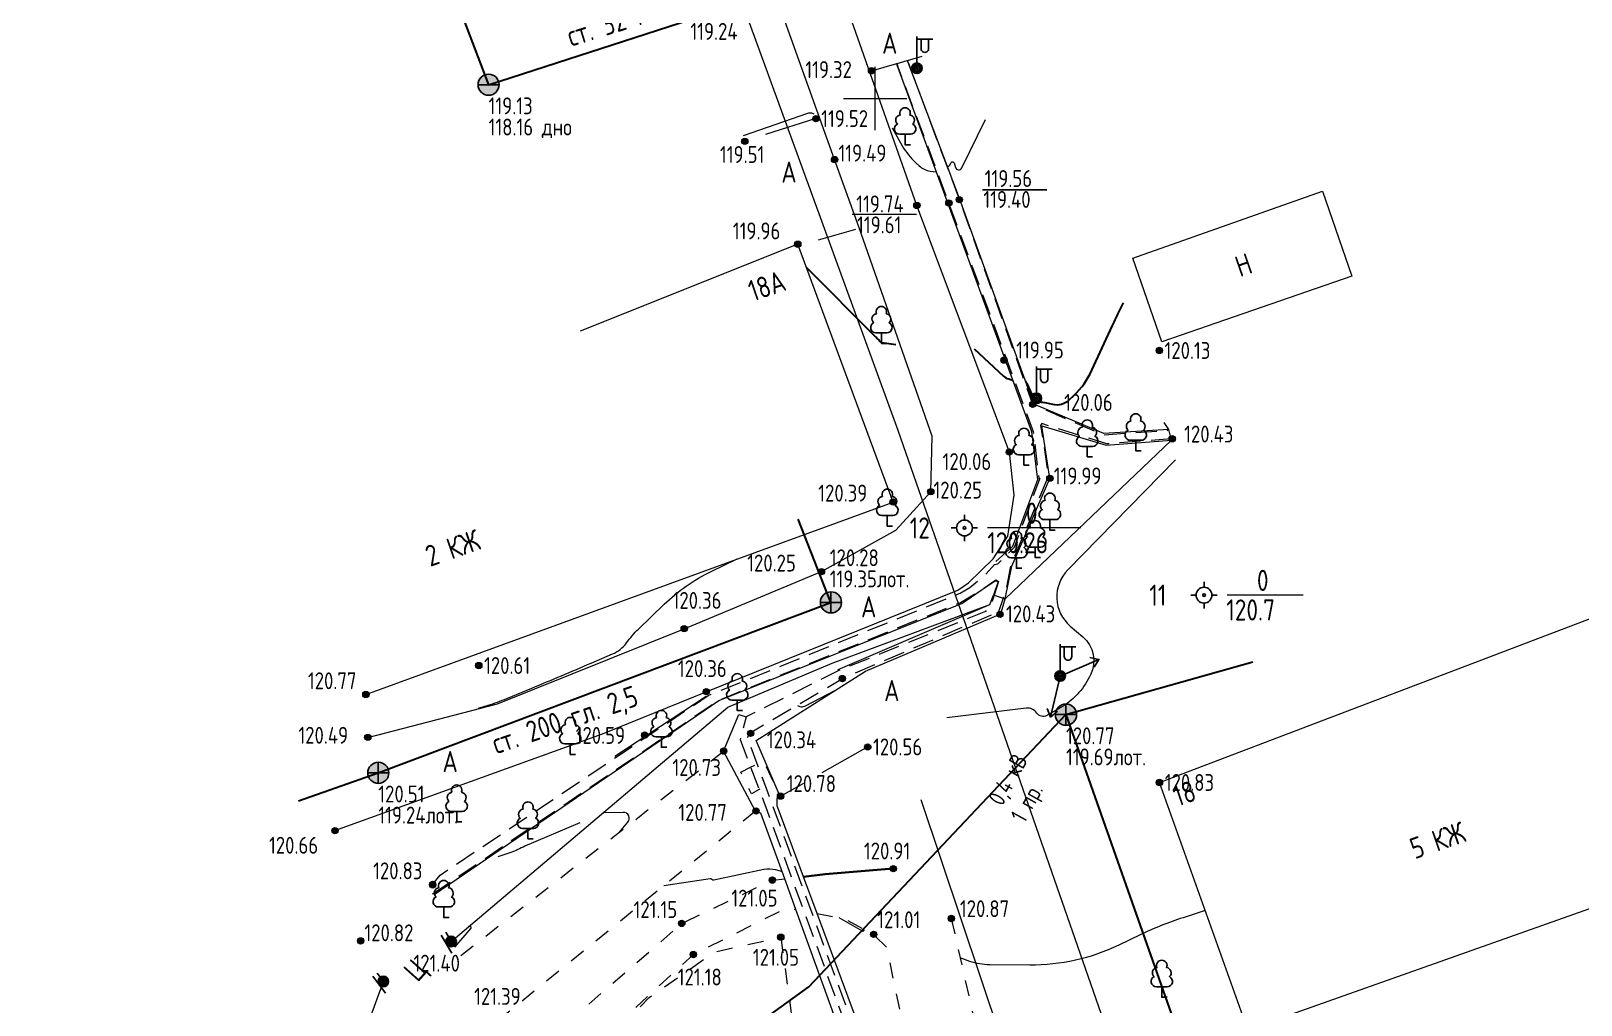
# Model space of a CAD drawing. Header units: metres. Extents: x 22515 to 24102, y 22346 to 22852.
# Drawn here: x 22676.7 to 22750.1, y 22457.1 to 22503.2 of the extents above; entities that cross this region are included whole.
import ezdxf

# ---------------------------------------------------------------- set-up
doc = ezdxf.new("R2010")
doc.units = ezdxf.units.M
for name, pattern in [('g5_01_5x1_5', [3, 1.5, -1.5]), ('g5_02x1', [3, 2, -1]), ('g5_05x2', [7, 5, -2])]:
    doc.linetypes.add(name, pattern=pattern)
for name, color, linetype in [('01_Геодезические пункты', 7, 'Continuous'), ('02_Сетка', 7, 'Continuous'), ('03_Здания и строения', 7, 'Continuous'), ('06_Инженерно-технические сооружения', 7, 'Continuous'), ('07_Объекты электропередачи', 7, 'Continuous'), ('10_Границы покрытий и угодий', 7, 'Continuous'), ('11_Гидрография', 7, 'Continuous'), ('13_Растительность', 7, 'Continuous'), ('14_Ограждения', 7, 'Continuous'), ('19_Горизонтали', 7, 'Continuous'), ('30_Канализация', 7, 'Continuous'), ('31_Водопровод', 7, 'Continuous'), ('37_Кабель низкого напряжения', 7, 'Continuous'), ('44_Крышки колодцев', 7, 'Continuous'), ('45_Номера колодцев', 7, 'Continuous'), ('61_Отметки высоты поверхности', 7, 'Continuous')]:
    doc.layers.add(name, color=color, linetype=linetype)
doc.styles.add('LIKE11', font='bm431.shx')
doc.styles.add('LIKE36', font='pragmai.shx')
doc.styles.add('Line_GUGK', font='', dxfattribs={"height": 1})
doc.styles.get("Standard").update_dxf_attribs({"font": 'GOST2304A.ttf', "height": 2})
doc.styles.get('Line_GUGK').set_extended_font_data('Bm431', italic=True)
doc.linetypes.add('g5_119_3', pattern='A,8,-2,[31,GUGK_2005.shx,S=0.2,R=0,X=0,Y=0],8,[31,GUGK_2005.shx,S=0.2,R=180.000005,X=0,Y=0],-2', length=20)
doc.linetypes.add('g5_122_k', pattern='A,2,-2,3,-0.6,["К",Line_GUGK,S=2,R=0,X=0,Y=-1],-3,3,-2,8,-2,8,-2,6', length=41.6)
doc.linetypes.add('g5_122_v', pattern='A,2,-2,3,-0.6,["В",Line_GUGK,S=2,R=0,X=0,Y=-1],-2.8,3,-2,8,-2,8,-2,6', length=41.4)
doc.linetypes.add('g5_474_1a', pattern='A,2,-0.5,[28,GUGK_2005.shx,S=2,R=0,X=0,Y=0],-0.5,2', length=5)

# ---------------------------------------------------------------- blocks, each defined once
blk = doc.blocks.new('g5_115_1')
at = {"color": 0, "flags": 128}
for points in [[(0, 0), (4, 0)], [(3.29, -0.5), (4, 0), (3.29, 0.5)]]:
    blk.add_lwpolyline(points, dxfattribs=at)
blk = doc.blocks.new('g5_117kb')
h = blk.add_hatch(color=255)
h.paths.add_polyline_path([(0.07, 0.07), (0.92, 0.07, 0.367426), (0.07, 0.92)])
h.paths.add_polyline_path([(-0.08, 0.92, 0.367426), (-0.92, 0.07), (-0.08, 0.07)])
h.paths.add_polyline_path([(-0.08, -0.08), (-0.92, -0.08, 0.367426), (-0.08, -0.92)])
h.paths.add_polyline_path([(0.07, -0.92, 0.367426), (0.92, -0.08), (0.07, -0.08)])
at = {"color": 0, "flags": 128}
for points in [[(-1, 0), (1, 0)], [(0, 1), (0, -1)]]:
    blk.add_lwpolyline(points, dxfattribs=at)
at = {"color": 0}
blk.add_circle((0, 0), 1, dxfattribs=at)
at = {"style": 'LIKE11', "flags": 8}
for tag, p in [('Номер', (0, 1.7)), ('Отметка кольца люка', (0, -2.8)), ('Отметка земли (возле него)', (0, -4.8)), ('Верх прокладки', (0, -6.8)), ('Низ прокладки', (0, -8.8))]:
    blk.add_attdef(tag, p, '', height=1.6, dxfattribs=at)
blk = doc.blocks.new('g5_474c_2')
h = blk.add_hatch(color=0)
edge = h.paths.add_edge_path()
edge.add_arc((0, 0), 0.5, 0, 360)
at = {"color": 0}
blk.add_line((0, -0.5), (0, -1), dxfattribs=at)
at = {"color": 0, "flags": 128}
blk.add_lwpolyline([(0.5, -1), (0.5, 1)], dxfattribs=at)
at = {"color": 0}
blk.add_circle((0, 0), 0.5, dxfattribs=at)
blk = doc.blocks.new('g5_388_1')
at = {"color": 0, "flags": 128}
blk.add_lwpolyline([(0, 0.99), (0.51, 0.99, 0.798042), (0.73, 1.95, 0.636328), (0.46, 2.81, 0.533064), (0, 3.5, 0.533064), (-0.46, 2.81, 0.636328), (-0.73, 1.95, 0.798042), (-0.51, 0.99)], format="xyb", dxfattribs=at)
for points in [[(0, 0.99), (-0.51, 0.99)], [(0.5, 0), (0, 0), (0, 0.99)]]:
    blk.add_lwpolyline(points, dxfattribs=at)
at = {"style": 'LIKE11', "flags": 8}
for tag, p in [('Описание', (-14.19, 0.84)), ('Метрические данные', (1.49, 0.46))]:
    blk.add_attdef(tag, p, '', height=2, dxfattribs=at)
blk = doc.blocks.new('g5_110_1c')
h = blk.add_hatch(color=255)
edge = h.paths.add_edge_path()
edge.add_arc((0, 0), 0.425, 0, 360)
edge = h.paths.add_edge_path(flags=16)
edge.add_arc((0, 0), 0.195, 0, 360)
h = blk.add_hatch(color=0)
edge = h.paths.add_edge_path()
edge.add_arc((0, 0), 0.12, 0, 360)
at = {"color": 0}
for p, q in [((0, 0.5), (0, 3)), ((0, 2.75), (1.5, 2.75))]:
    blk.add_line(p, q, dxfattribs=at)
at = {"color": 0, "flags": 128}
blk.add_lwpolyline([(0.4, 2.75), (0.4, 1.86, 1.040016), (1.1, 1.86), (1.1, 2.75)], format="xyb", dxfattribs=at)
at = {"color": 0}
for radius in [0.5, 0.12]:
    blk.add_circle((0, 0), radius, dxfattribs=at)
blk = doc.blocks.new('g5_005_1')
h = blk.add_hatch(color=255)
edge = h.paths.add_edge_path()
edge.add_arc((0, 0), 0.675, 0, 360.0002)
edge = h.paths.add_edge_path(flags=16)
edge.add_arc((0, 0), 0.2, 0, 360.0002)
at = {"color": 0}
for p, q in [((-1.25, 0), (-0.75, 0)), ((0, 1.25), (0, 0.75)), ((0.75, 0), (1.25, 0)), ((0, -0.75), (0, -1.25))]:
    blk.add_line(p, q, dxfattribs=at)
for radius in [0.75, 0.125]:
    blk.add_circle((0, 0), radius, dxfattribs=at)
at = {"lineweight": 20, "style": 'LIKE36', "flags": 8}
for tag, p in [('Номер пункта', (-20.11, -1)), ('Отметка центра и земли', (2.18, -1))]:
    blk.add_attdef(tag, p, '', height=2, dxfattribs=at)
blk = doc.blocks.new('g5_117v')
h = blk.add_hatch(color=255)
h.paths.add_polyline_path([(-0.92, 0.07), (0.92, 0.07, 0.921954)])
h.paths.add_polyline_path([(0.92, -0.07), (-0.92, -0.07, 0.921954)])
at = {"color": 0}
blk.add_line((-1, 0), (1, 0), dxfattribs=at)
blk.add_circle((0, 0), 1, dxfattribs=at)
at = {"style": 'LIKE11', "flags": 8}
for tag, p in [('Номер', (0, 1.7)), ('Отметка кольца люка', (0, -2.8)), ('Отметка земли (возле него)', (0, -4.8)), ('Верх прокладки', (0, -6.8)), ('Низ прокладки', (0, -8.8))]:
    blk.add_attdef(tag, p, '', height=1.6, dxfattribs=at)
blk = doc.blocks.new('g5_012')
at = {"color": 92, "linetype": 'ByBlock', "lineweight": -2}
for p, q in [((0, -3), (0, 3)), ((-3, 0), (3, 0))]:
    blk.add_line(p, q, dxfattribs=at)
blk = doc.blocks.new('g5_330')
at = {"linetype": 'ByBlock'}
blk.add_hatch(color=0, dxfattribs=at).paths.add_polyline_path([(-0.3, 0, 1), (0.3, 0, 1)])
at = {"color": 0, "linetype": 'ByBlock', "lineweight": -2}
blk.add_circle((0, 0), 0.3, dxfattribs=at)
at = {"color": 0, "linetype": 'ByBlock', "lineweight": 15, "flags": 12}
for tag, p in [('number', (-7.62, -0.8)), ('z', (0.5, -0.8))]:
    blk.add_attdef(tag, p, '', height=1.6, dxfattribs=at)

msp = doc.modelspace()

# ---------------------------------------------------------------- linework, layer by layer
at = {"layer": '01_Геодезические пункты', "color": 7, "lineweight": 20, "ltscale": 0.5, "flags": 128}
for points in [[(22726.428, 22479.671), (22722.005, 22479.671)], [(22736.956, 22476.49), (22733.35, 22476.49)]]:
    msp.add_lwpolyline(points, dxfattribs=at)
at = {"layer": '03_Здания и строения', "color": 7, "linetype": 'Continuous', "lineweight": 20, "flags": 128}
msp.add_lwpolyline([(22730.271, 22488.477), (22728.898, 22492.44), (22737.869, 22495.608), (22739.261, 22491.592)], close=True, dxfattribs=at)
at = {"layer": '03_Здания и строения', "color": 7, "linetype": 'Continuous', "lineweight": 20, "ltscale": 0.5, "flags": 128}
for points in [[(22692.576, 22471.791), (22717.537, 22480.898), (22713.027, 22493.102), (22702.727, 22488.984)], [(22757.328, 22464.053), (22734.328, 22455.915), (22730.153, 22467.624), (22750.64, 22475.418)]]:
    msp.add_lwpolyline(points, dxfattribs=at)
at = {"layer": '06_Инженерно-технические сооружения', "color": 7, "linetype": 'Continuous', "lineweight": 20, "ltscale": 0.5, "flags": 128}
for points in [[(22722.408, 22478.091), (22723.203, 22478.802), (22724.386, 22481.962), (22724.116, 22484.218), (22720.095, 22495.132), (22717.732, 22501.58), (22717.709, 22501.651)], [(22730.59, 22484.33), (22727.516, 22484.142), (22724.205, 22485.525), (22720.686, 22495.272), (22718.251, 22501.707), (22718.218, 22501.796)], [(22722.634, 22475.605), (22722.842, 22476.323), (22723.162, 22477.859), (22724.962, 22482.018), (22724.584, 22484.498), (22727.632, 22483.583), (22730.719, 22483.832)], [(22695.815, 22462.317), (22709.284, 22471.501), (22720.79, 22476.09), (22721.716, 22476.72), (22722.377, 22477.169), (22722.515, 22477.134), (22722.287, 22476.493)], [(22714.962, 22472.919), (22714.936, 22472.966), (22722.127, 22476.051)], [(22712.194, 22466.962), (22711.058, 22469.605), (22716.234, 22472.893), (22722.634, 22475.605)], [(22704.364, 22468.87), (22708.691, 22471.713)], [(22721.026, 22435.582), (22721.529, 22438.389), (22718.25, 22446.917), (22712.93, 22461.617), (22712.405, 22463.067), (22711.281, 22466.173), (22711.026, 22466.263), (22709.514, 22469.11), (22710.241, 22470.845), (22710.585, 22470.735)], [(22722.155, 22435.937), (22722.517, 22438.314), (22720.556, 22443.597), (22718.239, 22449.839), (22713.939, 22461.424), (22713.293, 22463.164), (22712.048, 22466.52), (22712.047, 22466.873), (22712.194, 22466.962)]]:
    msp.add_lwpolyline(points, dxfattribs=at)
at = {"layer": '10_Границы покрытий и угодий', "color": 7, "linetype": 'Continuous', "lineweight": 20, "ltscale": 0.5, "flags": 128}
for points in [[(22692.665, 22469.759), (22698.805, 22471.354), (22707.648, 22474.903), (22714.147, 22477.604), (22717.673, 22479.572), (22719.325, 22481.386), (22719.386, 22484.017), (22715.917, 22493.928), (22714.767, 22497.108), (22710.199, 22509.856), (22708.793, 22513.743), (22707.163, 22518.191), (22705.387, 22521.712), (22702.593, 22524.663)], [(22691.111, 22465.344), (22703.772, 22469.927), (22708.695, 22471.921), (22720.6, 22476.727), (22721.113, 22477.071), (22722.277, 22478.21), (22722.967, 22479.279), (22723.279, 22481.22), (22723.044, 22483.264), (22718.665, 22494.938), (22712.881, 22511.33), (22710.394, 22518.887), (22710.976, 22521.086)]]:
    msp.add_lwpolyline(points, dxfattribs=at)
at = {"layer": '10_Границы покрытий и угодий', "color": 7, "linetype": 'g5_05x2', "lineweight": 20, "ltscale": 0.5, "flags": 128}
for points in [[(22716.518, 22501.312), (22717.709, 22501.651), (22717.726, 22501.656), (22718.21, 22501.794), (22718.218, 22501.796), (22719.535, 22502.171)], [(22713.885, 22499.047), (22710.517, 22497.975)], [(22715.755, 22493.791), (22713.991, 22493.298)], [(22716.339, 22469.307), (22712.194, 22466.962)]]:
    msp.add_lwpolyline(points, dxfattribs=at)
at = {"layer": '10_Границы покрытий и угодий', "color": 7, "linetype": 'g5_01_5x1_5', "lineweight": 20, "ltscale": 0.5, "flags": 128}
for points in [[(22697.066, 22459.435), (22709.514, 22469.11)], [(22710.334, 22468.105), (22710.793, 22468.343), (22711.105, 22468.505), (22711.397, 22468.656), (22711.854, 22467.674), (22711.493, 22467.466), (22711.191, 22467.291), (22710.834, 22467.084), (22710.334, 22468.105)], [(22711.026, 22466.263), (22699.128, 22456.593), (22686.96, 22445.827), (22668.615, 22429.604), (22670.353, 22428.227), (22688.595, 22444.069), (22700.503, 22454.852), (22707.532, 22460.953), (22711.823, 22463.004), (22712.405, 22463.067)], [(22671.499, 22425.425), (22681.796, 22435.2), (22685.835, 22437.282), (22690.621, 22442.769), (22703.26, 22455.05), (22708.084, 22459.481), (22712.502, 22461.698), (22712.93, 22461.617)], [(22713.939, 22461.424), (22715.229, 22461.179), (22716.616, 22460.434), (22717.232, 22459.822), (22718.69, 22452.727), (22718.572, 22450.656), (22718.239, 22449.839)], [(22720.296, 22461.186), (22721.886, 22454.103), (22724.823, 22447.649), (22726.724, 22446.779), (22738.569, 22450.518)], [(22712.22, 22460.3), (22712.895, 22455.426), (22713.598, 22451.451), (22713.538, 22450.792), (22708.246, 22447.166), (22706.03, 22445.766), (22704.373, 22444.496), (22701.031, 22442.615), (22697.189, 22448.088), (22705.99, 22457.45), (22709.089, 22459.603), (22712.22, 22460.3)]]:
    msp.add_lwpolyline(points, dxfattribs=at)
at = {"layer": '10_Границы покрытий и угодий', "color": 7, "linetype": 'Continuous', "lineweight": 35, "ltscale": 0.5, "flags": 128}
msp.add_lwpolyline([(22713.293, 22463.164), (22714.33, 22463.277), (22717.55, 22463.548)], dxfattribs=at)
at = {"layer": '11_Гидрография', "color": 92, "linetype": 'g5_02x1', "lineweight": 20, "ltscale": 0.5, "flags": 128}
for points in [[(22720.722, 22476.589), (22721.177, 22476.858), (22721.941, 22477.496), (22722.34, 22477.941), (22722.495, 22477.976), (22723.287, 22478.758), (22724.468, 22481.957), (22724.193, 22484.22), (22720.179, 22495.055), (22717.783, 22501.477), (22717.726, 22501.656)], [(22718.21, 22501.794), (22718.248, 22501.697), (22720.675, 22495.213), (22724.147, 22485.525), (22727.489, 22484.082), (22730.564, 22484.293)], [(22730.756, 22483.893), (22730.704, 22483.889), (22727.664, 22483.65), (22724.582, 22484.61), (22724.519, 22484.527), (22724.896, 22482.134), (22724.894, 22482.13), (22723.097, 22477.883), (22722.88, 22476.733), (22722.749, 22476.351), (22722.53, 22475.706)], [(22695.734, 22462.346), (22709.269, 22471.517), (22720.731, 22476.142), (22721.682, 22476.713), (22722.4, 22477.211), (22722.525, 22477.136)], [(22695.737, 22462.801), (22696.09, 22463.244), (22708.784, 22471.74), (22720.722, 22476.589)], [(22722.525, 22477.136), (22722.318, 22476.484), (22722.228, 22476.2), (22721.92, 22475.714), (22714.962, 22472.919), (22710.585, 22470.735), (22710.298, 22469.652), (22710.793, 22468.343), (22711.191, 22467.291), (22711.558, 22466.323), (22718.604, 22447.106), (22721.712, 22438.367), (22721.197, 22435.639)], [(22721.822, 22435.838), (22722.204, 22438.194), (22718.926, 22447.159), (22711.849, 22466.515), (22711.493, 22467.466), (22711.105, 22468.505), (22710.638, 22469.755), (22710.773, 22469.978), (22715.138, 22472.545), (22722.53, 22475.706)]]:
    msp.add_lwpolyline(points, dxfattribs=at)
at = {"layer": '14_Ограждения', "color": 7, "linetype": 'g5_474_1a', "lineweight": 20, "ltscale": 0.5, "flags": 128}
for points in [[(22635.734, 22521.901), (22634.025, 22520.707), (22623.392, 22517.118), (22616.412, 22515.738), (22623.581, 22494.103), (22627.909, 22481.187), (22631.814, 22469.632), (22638.473, 22449.99), (22641.515, 22441.031), (22645.709, 22428.553), (22649.158, 22418.57), (22652.736, 22421.462), (22664.864, 22431.703), (22692.741, 22456.396), (22693.403, 22458.204)], [(22696.609, 22460.101), (22709.707, 22471.184), (22714.654, 22473.278), (22722.127, 22476.051), (22722.287, 22476.493), (22722.318, 22476.484), (22722.749, 22476.351), (22722.842, 22476.323), (22730.719, 22483.832), (22730.704, 22483.889), (22730.59, 22484.33), (22730.367, 22484.668)]]:
    msp.add_lwpolyline(points, dxfattribs=at)
at = {"layer": '19_Горизонтали', "color": 32, "linetype": 'Continuous', "lineweight": 20, "ltscale": 0.5, "flags": 128}
for points, elevation in [([(22713.806, 22499.265), (22713.699, 22499.298, 0.157929), (22713.485, 22499.293), (22710.441, 22498.237)], 119.5), ([(22717.495, 22498.605), (22717.972, 22497.764, 0.079185), (22718.613, 22496.961), (22718.778, 22496.811, 0.148146), (22719.292, 22496.566), (22719.585, 22496.521)], 119.5), ([(22720.103, 22496.813), (22720.147, 22496.796, 0.389505), (22720.212, 22496.821), (22720.282, 22496.964, -0.684915), (22720.43, 22496.951), (22720.492, 22496.74, 0.686241), (22720.798, 22496.714), (22721.912, 22499.011)], 119.5), ([(22730.915, 22482.898), (22725.81, 22477.684, 0.43356), (22725.925, 22475.028), (22726.519, 22474.518, -0.343131), (22726.885, 22472.719), (22726.837, 22472.623, -0.148978), (22725.452, 22471.155), (22724.824, 22470.797, -0.393455), (22724.351, 22470.908), (22724.351, 22470.908, 0.282601), (22723.836, 22471.144), (22720.089, 22470.689)], 120.5), ([(22697.915, 22471.143), (22698.366, 22471.282, 0.023533), (22699.255, 22471.603), (22700.429, 22472.09, 0.002578), (22703.25, 22473.277), (22704.256, 22473.707, 0.135338), (22704.914, 22474.231), (22704.914, 22474.231, -0.04346), (22705.485, 22474.888), (22706.699, 22476.059, -0.079583), (22708.919, 22477.608), (22710.153, 22478.204)], 120.5), ([(22713.013, 22471.26), (22713.13, 22471.221, 0.203049), (22713.356, 22471.239), (22714.837, 22472.006)], 120.5), ([(22704.579, 22465.275), (22704.981, 22465.75, 0.648388), (22704.76, 22466.208), (22703.793, 22466.181)], 121), ([(22702.699, 22465.719), (22700.099, 22464.606, 0.022336), (22699.772, 22464.448), (22699.772, 22464.448, -0.045839), (22699.438, 22464.306), (22698.824, 22464.109)], 121), ([(22712.275, 22463.426), (22712.271, 22463.417, -0.386785), (22712.258, 22463.41), (22711.989, 22463.483, 0.11823), (22711.426, 22463.5), (22709.051, 22463.006, -0.257523), (22708.962, 22463.033), (22708.962, 22463.033, 0.242281), (22708.873, 22463.064), (22706.689, 22462.738)], 121), ([(22714.977, 22461.227), (22716.08, 22460.597, 0.416938), (22716.155, 22460.618), (22716.182, 22460.667)], 121), ([(22732.316, 22461.557), (22731.27, 22461.221, 0.034418), (22729.234, 22460.41), (22728.226, 22459.926, -0.114278), (22724.012, 22458.983), (22722.114, 22458.997, -0.081632), (22721.173, 22459.158), (22720.715, 22459.317)], 121), ([(22696.794, 22459.83), (22697.559, 22460.736, 0.648391), (22697.527, 22460.803), (22697.435, 22460.8)], 121.5)]:
    msp.add_lwpolyline(points, format="xyb", dxfattribs=dict(at, elevation=elevation))
at = {"layer": '19_Горизонтали', "color": 32, "linetype": 'Continuous', "lineweight": 30, "ltscale": 0.5, "elevation": 120, "flags": 128}
for points in [[(22713.43, 22492.011), (22716.711, 22488.718, -0.003266), (22716.859, 22488.568), (22716.914, 22488.511, 0.025556), (22716.952, 22488.476), (22716.952, 22488.476, 0.140102), (22716.998, 22488.456), (22717.666, 22488.361)], [(22723.807, 22486.626), (22723.827, 22486.585, -0.0043), (22723.865, 22486.504), (22724.18, 22485.822, 0.273661), (22724.443, 22485.64), (22724.443, 22485.64, -0.036521), (22724.81, 22485.587), (22725.09, 22485.526, 0.248554), (22725.893, 22485.75), (22726.095, 22485.94, 0.095222), (22726.953, 22487.136), (22727.933, 22489.259, -0.004783), (22728.271, 22489.973), (22728.443, 22490.329)], [(22721.381, 22488.15), (22722.765, 22486.863, 0.1208), (22723.013, 22486.724), (22723.097, 22486.701, -0.127373), (22723.195, 22486.645), (22723.236, 22486.604)]]:
    msp.add_lwpolyline(points, format="xyb", dxfattribs=at)
msp.add_lwpolyline([(22724.498, 22481.97), (22724.465, 22481.982)], dxfattribs=at)
at = {"layer": '30_Канализация', "color": 12, "linetype": 'g5_122_k', "lineweight": 30, "ltscale": 0.5, "flags": 128}
for points in [[(22689.382, 22466.762), (22693.163, 22468.08), (22714.598, 22476.148), (22713.052, 22480.093)], [(22725.726, 22470.834), (22734.578, 22473.331)], [(22690.183, 22441.075), (22713.555, 22457.951), (22725.726, 22470.834)], [(22725.726, 22470.834), (22732.072, 22452.792), (22739.55, 22430.739)]]:
    msp.add_lwpolyline(points, dxfattribs=at)
at = {"layer": '31_Водопровод', "color": 94, "linetype": 'g5_122_v', "lineweight": 30, "ltscale": 0.5, "flags": 128}
msp.add_lwpolyline([(22695.906, 22507.16), (22698.385, 22500.65), (22728.294, 22510.333)], dxfattribs=at)
at = {"layer": '37_Кабель низкого напряжения', "color": 1, "linetype": 'g5_119_3', "lineweight": 20, "ltscale": 0.5, "flags": 128}
for points in [[(22737.023, 22429.055), (22717.776, 22484.282), (22702.041, 22527.434), (22688.743, 22522.598), (22691.258, 22515.24)], [(22732.126, 22427.258), (22718.865, 22466.803)]]:
    msp.add_lwpolyline(points, dxfattribs=at)
at = {"layer": '61_Отметки высоты поверхности'}
for p, q in [((22721.775, 22495.677), (22724.811, 22495.675)), ((22715.605, 22494.518), (22718.641, 22494.516))]:
    msp.add_line(p, q, dxfattribs=at)

# ---------------------------------------------------------------- block references
at = {"layer": '01_Геодезические пункты', "color": 7, "linetype": 'Continuous', "lineweight": 20, "xscale": 0.5, "yscale": 0.5, "zscale": 0.5}
for p in [(22720.917, 22479.671, 120.259), (22732.262, 22476.49, 120.699)]:
    msp.add_blockref('g5_005_1', p, dxfattribs=at)
at = {"layer": '02_Сетка', "color": 92, "linetype": 'Continuous', "lineweight": 15, "ltscale": 0.5, "xscale": 0.5, "yscale": 0.5}
msp.add_blockref('g5_012', (22716.69, 22500), dxfattribs=at)
at = {"layer": '07_Объекты электропередачи', "color": 7, "linetype": 'Continuous', "lineweight": 20, "xscale": 0.5, "yscale": 0.5, "zscale": 0.5}
for p in [(22718.665, 22501.43, 119.29), (22724.322, 22485.807, 119.934), (22725.447, 22472.664, 120.42)]:
    msp.add_blockref('g5_110_1c', p, dxfattribs=at)
at = {"layer": '07_Объекты электропередачи', "color": 7, "linetype": 'Continuous', "lineweight": 20}
for xscale, yscale, zscale, rotation in [(0.4999999999999999, 0.4999999999999999, 0.4999999999999999, 23.22606510281754), (0.5, 0.5, 0.5, 256.9034954403394)]:
    msp.add_blockref('g5_115_1', (22725.447, 22472.664), dxfattribs=dict(at, xscale=xscale, yscale=yscale, zscale=zscale, rotation=rotation))
at = {"layer": '13_Растительность', "color": 92, "linetype": 'Continuous', "lineweight": 20, "xscale": 0.5, "yscale": 0.5, "zscale": 0.5}
for p in [(22718.107, 22497.812, 119.448), (22716.984, 22488.409, 120.002), (22726.73, 22483.038, 120.207), (22729.029, 22483.325, 120.275), (22723.735, 22482.644, 120.104), (22717.266, 22479.762, 120.266), (22724.963, 22479.57, 120.238), (22723.378, 22477.765, 120.327), (22724.269, 22478.27, 120.248), (22710.161, 22471.026, 120.452), (22702.254, 22468.956, 120.727), (22706.57, 22469.288, 120.641), (22696.875, 22465.756, 120.85), (22700.25, 22464.958, 120.946), (22696.265, 22461.236, 121.283), (22730.261, 22457.458, 121.087)]:
    msp.add_blockref('g5_388_1', p, dxfattribs=at)
at = {"layer": '14_Ограждения', "color": 7, "linetype": 'Continuous', "lineweight": 20, "xscale": 0.5, "yscale": 0.5, "zscale": 0.5}
for p, rotation in [((22696.609, 22460.101, 121.565), 210.6129265293319), ((22693.403, 22458.204, 121.631), 216.5223611346424)]:
    msp.add_blockref('g5_474c_2', p, dxfattribs=dict(at, rotation=rotation))
at = {"layer": '44_Крышки колодцев', "color": 7, "linetype": 'Continuous', "lineweight": 20, "xscale": 0.5, "yscale": 0.5, "zscale": 0.5}
for name, p in [('g5_117v', (22698.385, 22500.65, 119.13)), ('g5_117kb', (22714.598, 22476.148, 120.281)), ('g5_117kb', (22725.726, 22470.834, 120.773)), ('g5_117kb', (22693.163, 22468.08, 120.509))]:
    msp.add_blockref(name, p, dxfattribs=at)
at = {"layer": '61_Отметки высоты поверхности', "color": 7, "linetype": 'Continuous', "lineweight": 20, "xscale": 0.5, "yscale": 0.5, "zscale": 0.5}
for p in [(22716.518, 22501.312, 119.321), (22713.885, 22499.047, 119.516), (22710.517, 22497.975, 119.512), (22714.767, 22497.108, 119.486), (22718.665, 22494.938, 119.61), (22720.179, 22495.055, 119.398), (22720.675, 22495.213, 119.4), (22713.027, 22493.102, 119.962), (22730.142, 22488.072, 120.13), (22722.791, 22487.616, 119.954), (22724.147, 22485.525, 119.832), (22730.756, 22483.893, 120.257), (22723.044, 22483.264, 120.064), (22724.962, 22482.018, 120.22), (22717.537, 22480.898, 120.387), (22719.325, 22481.386, 120.143), (22714.147, 22477.604, 120.254), (22722.601, 22475.584), (22707.648, 22474.903, 120.357), (22697.921, 22473.159, 120.612), (22708.695, 22471.921, 120.364), (22715.138, 22472.545, 120.341), (22692.576, 22471.791, 120.769), (22692.665, 22469.759, 120.492), (22705.78, 22469.866, 120.588), (22710.795, 22469.952, 120.661), (22709.514, 22469.11, 120.734), (22716.339, 22469.307, 120.556), (22730.153, 22467.624, 120.829), (22712.208, 22466.978), (22711.05, 22466.277), (22691.111, 22465.344, 120.53), (22717.55, 22463.548, 120.913), (22695.735, 22462.8, 121.064), (22695.737, 22462.801, 120.808), (22695.739, 22462.779, 120.817), (22711.823, 22463.004, 121.05), (22707.532, 22460.953, 121.15), (22720.296, 22461.186, 120.872), (22692.327, 22460.127), (22712.22, 22460.3, 121.052), (22716.616, 22460.434, 121.01), (22708.084, 22459.481, 121.179)]:
    msp.add_blockref('g5_330', p, dxfattribs=at)

# ---------------------------------------------------------------- texts
at = {"layer": '01_Геодезические пункты', "color": 7, "linetype": 'Continuous', "lineweight": 20, "ltscale": 0.5}
for s, p in [('0', (22723.829, 22479.871)), ('12', (22718.327, 22479.171)), ('120.26', (22721.998, 22478.471)), ('0', (22734.766, 22476.69)), ('11', (22729.672, 22475.99)), ('120.7', (22733.315, 22475.29))]:
    msp.add_text(s, height=1, dxfattribs=at).set_placement(p)
at = {"layer": '03_Здания и строения', "color": 7, "linetype": 'Continuous', "lineweight": 15}
for s, rotation, p in [('Н', 19.11994, (22733.959, 22491.529)), ('18А', 18.9465, (22710.9, 22490.377)), ('2 КЖ', 19.11994, (22695.619, 22477.827)), ('18', 18.9465, (22731.014, 22466.47)), ('5 КЖ', 19.11994, (22742.242, 22463.982))]:
    msp.add_text(s, height=1, rotation=rotation, dxfattribs=at).set_placement(p)
at = {"layer": '07_Объекты электропередачи', "color": 7, "linetype": 'Continuous', "lineweight": 15}
for s, p in [('0,4 кВ', (22722.703, 22466.463)), ('1 пр.', (22723.762, 22465.66))]:
    msp.add_text(s, height=0.8, rotation=60.82149, dxfattribs=at).set_placement(p)
at = {"layer": '10_Границы покрытий и угодий', "color": 7, "linetype": 'Continuous', "lineweight": 15}
for p in [(22717.018, 22502.114), (22712.247, 22496.017), (22716.022, 22475.444), (22717.116, 22471.475), (22696.203, 22468.115)]:
    msp.add_text('А', height=1, dxfattribs=at).set_placement(p)
msp.add_text('Ц', height=1, rotation=48.16301, dxfattribs=at).set_placement((22695.023, 22458.131))
at = {"layer": '30_Канализация', "color": 12, "linetype": 'Continuous', "lineweight": 15}
msp.add_text('ст. 200 гл. 2,5', height=1, rotation=19.00359, dxfattribs=at).set_placement((22698.759, 22468.951))
at = {"layer": '31_Водопровод', "color": 94, "linetype": 'Continuous', "lineweight": 15}
msp.add_text('ст. 32 гл. 1,6', height=1, rotation=17.41626, dxfattribs=at).set_placement((22702.292, 22502.441))
at = {"layer": '45_Номера колодцев', "color": 7, "linetype": 'Continuous', "lineweight": 15, "ltscale": 0.5}
for s, p in [('119.13', (22698.385, 22499.25)), ('118.16 дно', (22698.385, 22498.25)), ('120.28', (22714.539, 22477.86)), ('119.35лот.', (22714.539, 22476.86)), ('120.77', (22725.726, 22469.434)), ('119.69лот.', (22725.726, 22468.434)), ('120.51', (22693.163, 22466.68)), ('119.24лот.', (22693.163, 22465.68))]:
    msp.add_text(s, height=0.8, dxfattribs=at).set_placement(p)
at = {"layer": '61_Отметки высоты поверхности', "color": 7, "linetype": 'Continuous', "lineweight": 15, "ltscale": 0.5}
for s, p in [('119.24', (22707.941, 22502.775)), ('119.32', (22713.384, 22500.967)), ('119.52', (22714.135, 22498.647)), ('119.51', (22709.341, 22496.947)), ('119.49', (22714.953, 22497.012)), ('119.56', (22721.875, 22495.811)), ('119.40', (22721.813, 22494.82)), ('119.74', (22715.794, 22494.61)), ('119.96', (22709.952, 22493.331)), ('119.61', (22715.831, 22493.619)), ('119.95', (22723.369, 22487.694)), ('120.13', (22730.392, 22487.672)), ('120.06', (22725.635, 22485.212)), ('120.43', (22731.32, 22483.716)), ('120.06', (22719.883, 22482.413)), ('119.99', (22725.146, 22481.734)), ('120.39', (22713.994, 22480.921)), ('120.25', (22719.449, 22481.064)), ('120.25', (22710.631, 22477.61)), ('120.36', (22707.097, 22475.843)), ('120.43', (22722.884, 22475.205)), ('120.61', (22698.171, 22472.759)), ('120.77', (22689.831, 22472.039)), ('120.36', (22707.347, 22472.613)), ('120.49', (22689.38, 22469.459)), ('120.59', (22702.51, 22469.453)), ('120.34', (22711.563, 22469.242)), ('120.56', (22716.589, 22468.907)), ('120.73', (22707.089, 22467.933)), ('120.78', (22712.503, 22467.172)), ('120.83', (22730.403, 22467.224)), ('120.77', (22707.37, 22465.808)), ('120.66', (22687.989, 22464.252)), ('120.91', (22716.158, 22463.983)), ('120.83', (22692.917, 22463.042)), ('121.05', (22709.881, 22461.75)), ('121.15', (22705.249, 22461.208)), ('120.87', (22720.702, 22461.25)), ('121.01', (22716.788, 22460.728)), ('120.82', (22692.506, 22460.109)), ('121.05', (22710.899, 22458.948)), ('121.40', (22694.829, 22458.671)), ('121.18', (22707.34, 22458.016)), ('121.39', (22697.7, 22457.098))]:
    msp.add_text(s, height=0.8, dxfattribs=at).set_placement(p)

doc.saveas('drawing.dxf')
